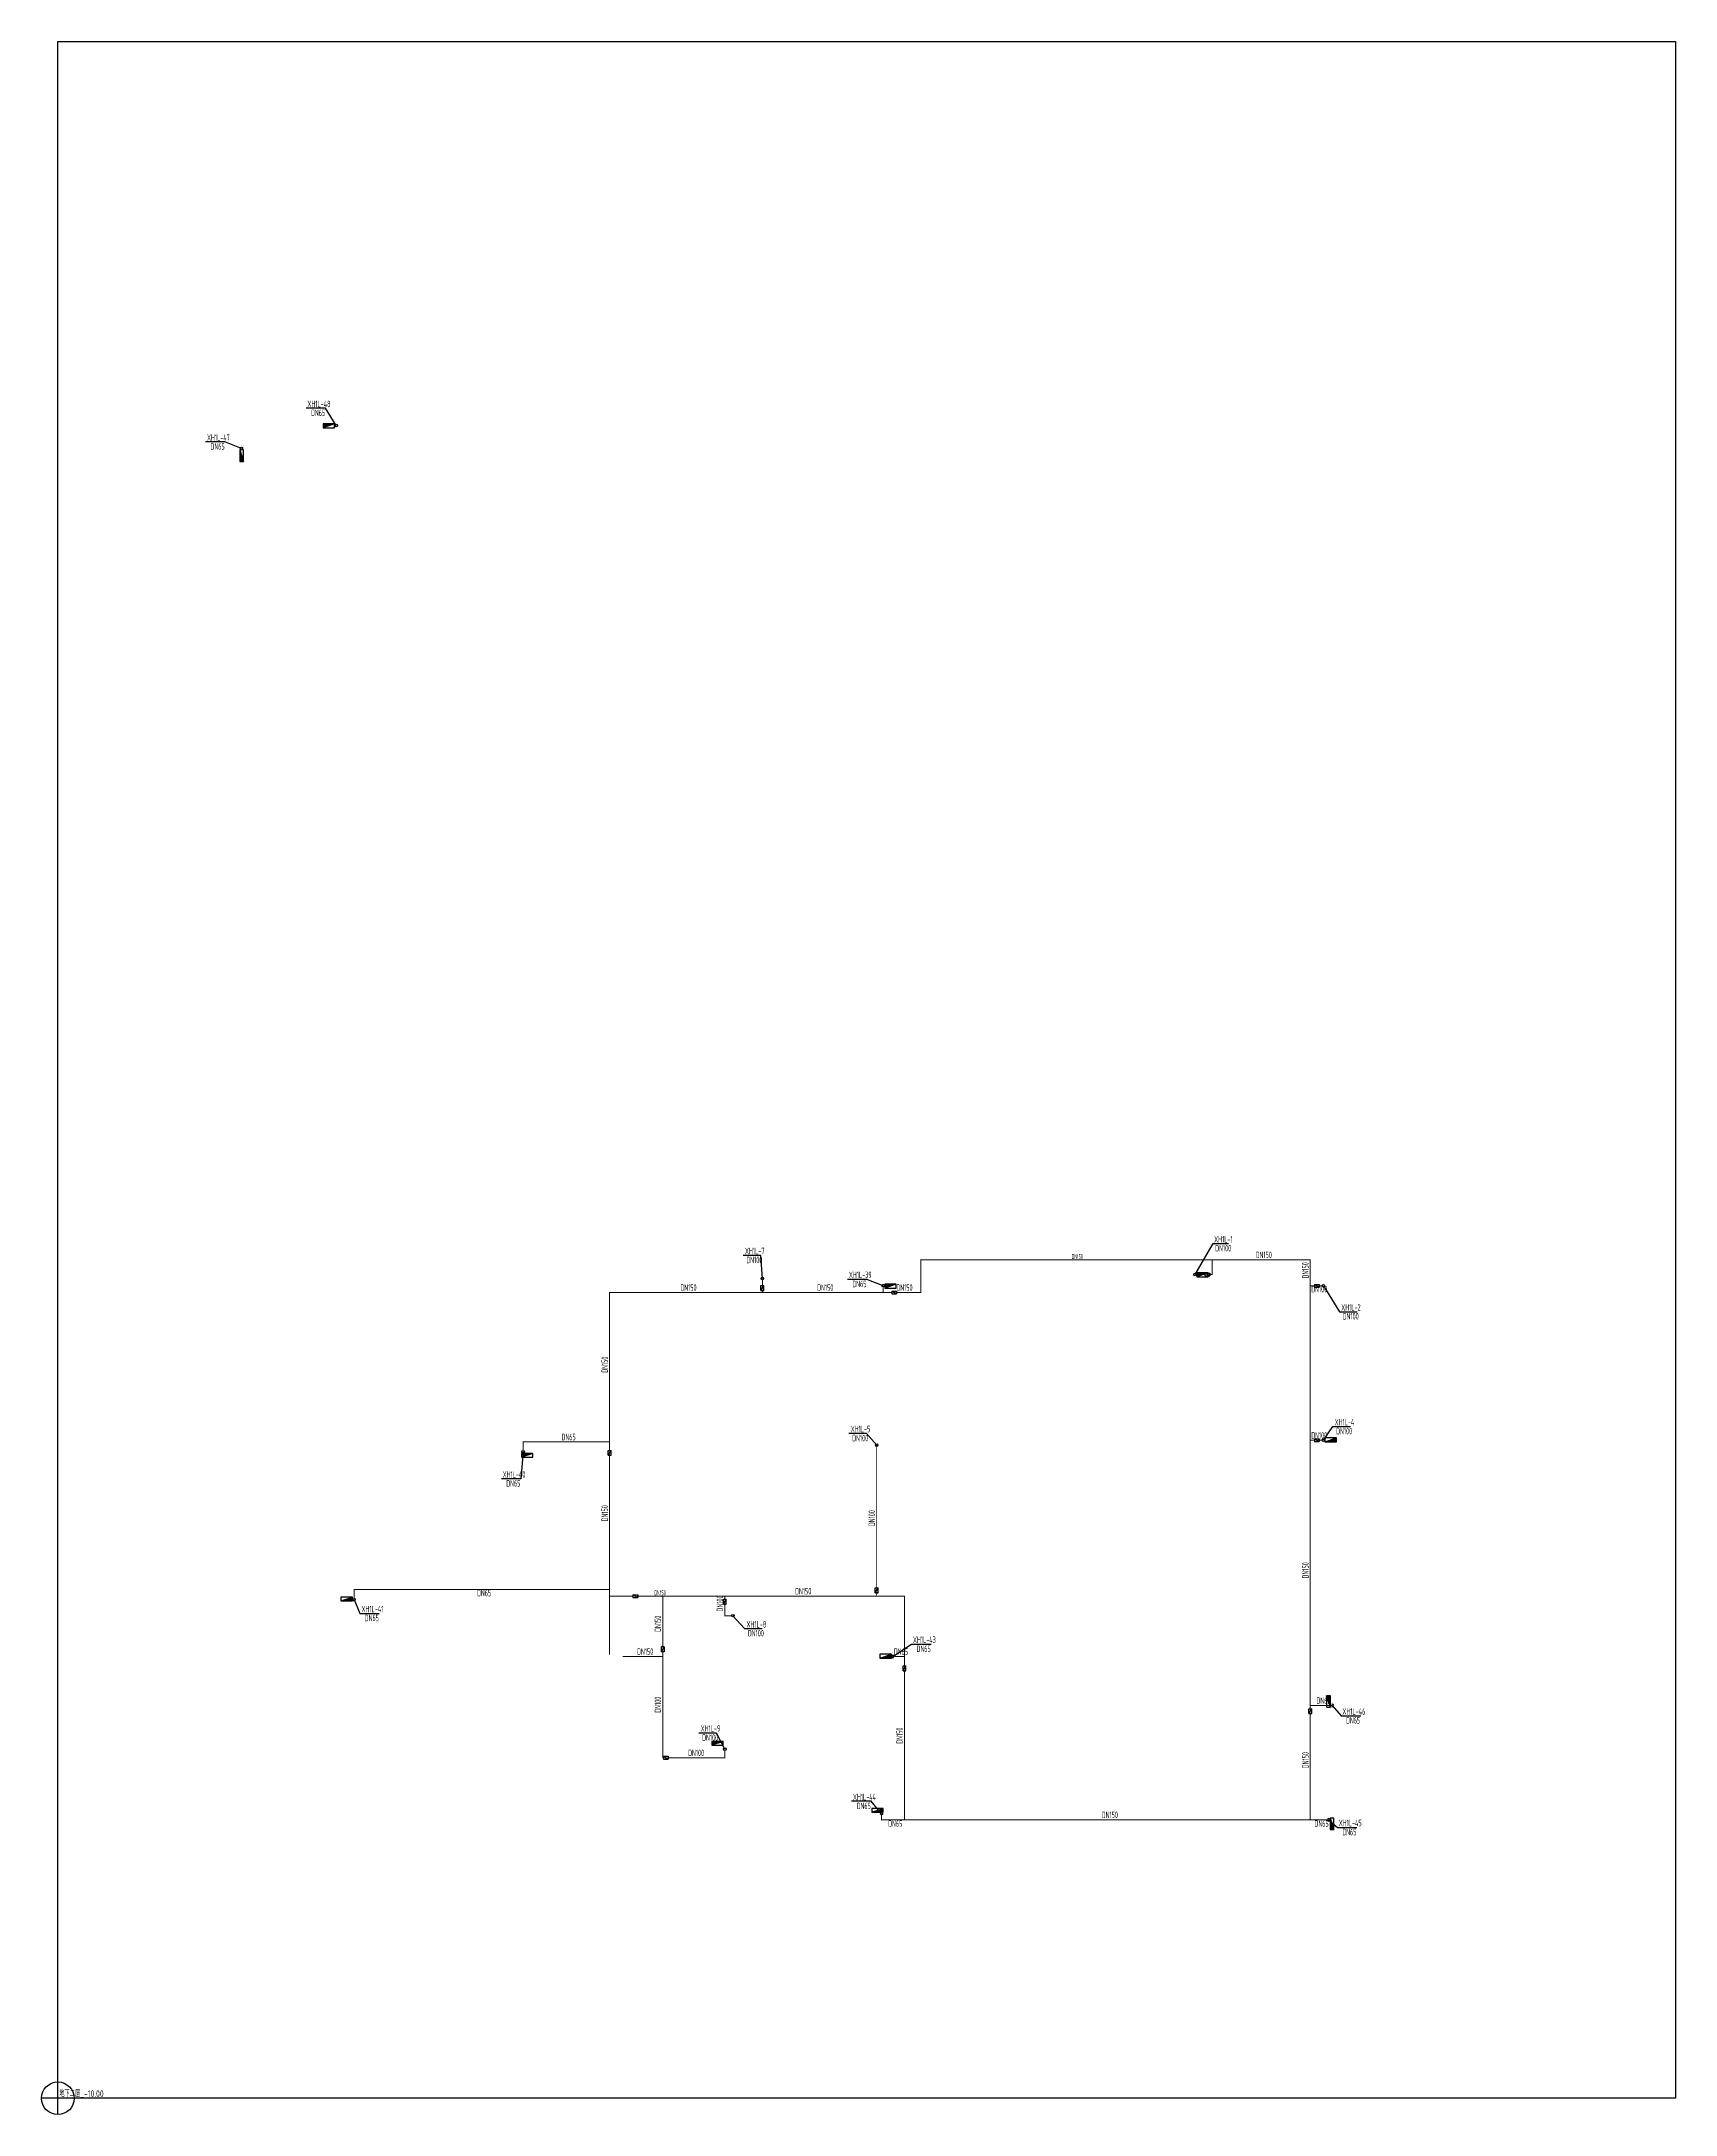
# Model space of a CAD drawing. Header units: millimetres. Extents: x 628394 to 728448, y -254879 to 810430.
# Drawn here: x 628394 to 728448, y -254879 to -127901 of the extents above; entities that cross this region are included whole.
import ezdxf

# ---------------------------------------------------------------- set-up
doc = ezdxf.new("R2010")
doc.units = ezdxf.units.MM
doc.header["$LTSCALE"] = 1000
doc.layers.get('0').update_dxf_attribs({"linetype": 'CONTINUOUS'})
for name, color, linetype in [('DIM_消防', 3, 'CONTINUOUS'), ('EQUIP_消火栓', 7, 'CONTINUOUS'), ('PIPE-消防', 1, 'CONTINUOUS'), ('S-J_配件', 31, 'CONTINUOUS'), ('TEXT_消防', 7, 'CONTINUOUS'), ('VALVE_消防', 7, 'CONTINUOUS'), ('VPIPE-消防', 1, 'CONTINUOUS')]:
    doc.layers.add(name, color=color, linetype=linetype)
doc.styles.add('_TWT_PIPEDN', font='GBENOR', dxfattribs={"width": 0.8, "height": 4, "bigfont": 'GBCBIG'})
doc.styles.add('_TWT_SERIAL', font='GBENOR', dxfattribs={"width": 0.8, "height": 4, "bigfont": 'GBCBIG'})
doc.styles.get("Standard").update_dxf_attribs({"font": 'GBENOR', "bigfont": 'GBCBIG'})

# ---------------------------------------------------------------- blocks, each defined once
blk = doc.blocks.new('$TwtSys$00000434')
for p, q in [((-0.5, 0.5), (-0.5, -0.5)), ((-0.5, -0.5), (0.5, 0.5)), ((0.5, 0.5), (-0.5, 0.5)), ((0.5, -0.5), (0.5, 0.5)), ((-0.5, -0.5), (0.5, -0.5))]:
    blk.add_line(p, q)
blk.add_solid([(0.5, -0.5), (0.5, 0.5), (-0.5, -0.5)])
blk = doc.blocks.new('$VALVE$00000316')
for p, q in [((-125, 72), (125, -72)), ((-125, 72), (-125, -72)), ((-125, 72), (125, 72)), ((125, 72), (125, -72)), ((-125, -72), (125, -72))]:
    blk.add_line(p, q)
at = {"const_width": 21.1}
blk.add_lwpolyline([(-11, 0, 1), (11, 0, 1)], format="xyb", close=True, dxfattribs=at)
for p in [(-125, 0), (125, 0)]:
    blk.add_point(p)
at = {"color": 7, "flags": 9}
for tag in ['XSIZE', 'YSIZE']:
    blk.add_attdef(tag, (0, 0), '', height=0.5, dxfattribs=at)
blk = doc.blocks.new('Floorbase')
for p, q in [((0, 0), (-1000, 0)), ((0, -1000), (0, 0))]:
    blk.add_line(p, q)
blk.add_circle((0, 0), 1000)
at = {"style": '_TWT_PIPEDN', "width": 0.8}
blk.add_attdef('Elevation', (92, 81), '', height=400, dxfattribs=at)

msp = doc.modelspace()

# ---------------------------------------------------------------- hatches: boundary and pattern name
at = {"layer": 'PIPE-消防'}
for points in [[(682233, -202524), (682233, -202494), (682203, -202494)], [(682233, -202524), (682203, -202524), (682203, -202494)], [(706083, -202524), (706113, -202524), (706113, -202494)], [(706083, -202524), (706083, -202494), (706113, -202494)], [(700083, -203424), (700113, -203424), (700113, -203454)], [(700083, -203424), (700083, -203454), (700113, -203454)], [(663183, -204524), (663153, -204524), (663153, -204494)], [(663183, -204524), (663183, -204494), (663153, -204494)], [(682233, -204524), (682263, -204524), (682263, -204554)], [(682233, -204524), (682233, -204554), (682263, -204554)], [(657883, -213684), (657853, -213684), (657853, -213654)], [(657883, -213684), (657883, -213654), (657853, -213654)], [(647533, -222724), (647503, -222724), (647503, -222694)], [(647533, -222724), (647533, -222694), (647503, -222694)], [(681233, -223124), (681263, -223124), (681263, -223094)], [(681233, -223124), (681233, -223094), (681263, -223094)], [(670233, -224324), (670233, -224354), (670203, -224354)], [(670233, -224324), (670203, -224324), (670203, -224354)], [(666433, -233024), (666433, -233054), (666403, -233054)], [(666433, -233024), (666403, -233024), (666403, -233054)], [(670233, -233024), (670263, -233024), (670263, -233054)], [(670233, -233024), (670233, -233054), (670263, -233054)], [(679833, -236824), (679803, -236824), (679803, -236854)], [(679833, -236824), (679833, -236854), (679803, -236854)]]:
    msp.add_hatch(color=256, dxfattribs=at).paths.add_polyline_path(points)

# ---------------------------------------------------------------- linework, layer by layer
at = {"layer": 'DIM_消防'}
for p, q in [((645782, -150365), (644600, -150365)), ((646433, -151424), (645782, -150365)), ((639630, -152423), (638447, -152423)), ((640633, -152824), (639630, -152423)), ((699033, -203424), (700128, -201533)), ((700128, -201533), (701077, -201533)), ((672435, -202252), (671356, -202252)), ((672533, -203674), (672435, -202252)), ((678930, -203723), (677747, -203723)), ((679933, -204124), (678930, -203723)), ((706883, -204124, -3000), (707871, -205706, -3000)), ((707871, -205706, -3000), (708951, -205706, -3000)), ((678916, -213164), (677837, -213164)), ((679533, -213874), (678916, -213164)), ((706883, -213574), (707471, -212735)), ((707471, -212735), (708551, -212735)), ((657883, -214284), (657736, -215935)), ((657736, -215935), (656553, -215935)), ((647533, -223324), (647890, -224181)), ((647890, -224181), (649072, -224181)), ((670733, -224324), (671450, -225117)), ((671450, -225117), (672530, -225117)), ((680533, -226824), (681674, -226072)), ((681674, -226072), (682868, -226072)), ((707433, -229824), (707967, -230452)), ((707967, -230452), (709169, -230452)), ((669731, -231510), (668651, -231510)), ((670233, -232499), (669731, -231510)), ((679202, -235693), (678000, -235693)), ((679833, -236464), (679202, -235693)), ((707193, -236824), (707740, -237295)), ((707740, -237295), (708942, -237295))]:
    msp.add_line(p, q, dxfattribs=at)
at = {"layer": 'PIPE-消防', "color": 31, "const_width": 60}
for points in [[(682233, -202524), (700083, -202524)], [(682233, -202524), (682233, -204524)], [(700083, -202524), (706083, -202524)], [(706083, -202524), (706083, -204124)], [(706083, -204124), (706083, -213574)], [(663183, -204524), (663183, -213684)], [(672533, -204524), (663183, -204524)], [(679933, -204524), (672533, -204524)], [(680457, -204524), (679933, -204524)], [(682233, -204524), (680757, -204524)], [(663183, -213684), (663183, -214196)], [(663183, -214496), (663183, -222724)], [(706083, -213574), (706083, -229824)], [(663183, -222724), (663183, -223124)], [(663183, -223124), (664608, -223124)], [(663183, -223124), (663183, -226702)], [(664907, -223124), (670233, -223124)], [(666433, -226237), (666433, -223124)], [(670233, -223309), (670233, -223124)], [(670233, -223124), (679533, -223124)], [(679533, -223124), (681233, -223124)], [(681233, -223124), (681233, -226824)], [(663983, -226824), (666433, -226824)], [(666433, -226824), (666433, -226537)], [(681233, -226824), (681233, -227396)], [(681233, -227696), (681233, -236824)], [(706083, -229824), (706083, -230024)], [(706083, -230324), (706083, -236824)], [(681233, -236824), (706083, -236824)]]:
    msp.add_lwpolyline(points, dxfattribs=at)
at = {"layer": 'PIPE-消防', "color": 200, "const_width": 60}
for points in [[(700083, -203424), (700083, -202524)], [(672533, -203754), (672533, -204109)], [(672533, -204409), (672533, -204524)], [(699113, -203424), (699634, -203424)], [(699934, -203424), (700083, -203424)], [(706333, -204124), (706083, -204124)], [(706803, -204124), (706632, -204124)], [(679533, -213954), (679533, -222615)], [(706333, -213574), (706083, -213574)], [(706803, -213574), (706632, -213574)], [(679533, -222915), (679533, -223124)], [(670233, -224324), (670233, -223609)], [(670653, -224324), (670233, -224324)], [(666433, -233024), (666433, -226824)], [(666474, -233024), (666433, -233024)], [(670233, -233024), (666774, -233024)], [(670233, -232579), (670233, -233024)]]:
    msp.add_lwpolyline(points, dxfattribs=at)
at = {"layer": 'PIPE-消防', "color": 130, "const_width": 60}
for points in [[(679933, -204124), (679933, -204524)], [(657883, -214204), (657883, -213684)], [(657883, -213684), (663183, -213684)], [(647533, -223324), (647533, -222724)], [(647533, -222724), (663183, -222724)], [(681233, -226824), (680533, -226824)], [(707433, -229824), (706083, -229824)], [(679833, -236464), (679833, -236824)], [(679833, -236824), (681233, -236824)], [(707193, -236824), (706083, -236824)]]:
    msp.add_lwpolyline(points, dxfattribs=at)
at = {"layer": 'S-J_配件'}
msp.add_lwpolyline([(629394, -127901), (728448, -127901), (728448, -253879), (629394, -253879)], close=True, dxfattribs=at)
at = {"layer": 'VPIPE-消防'}
for centre in [(646433, -151424), (640633, -152824), (672533, -203674), (699033, -203424), (699033, -203424), (706883, -204124), (657883, -214284), (657883, -214284), (679533, -213874), (679533, -213874), (706883, -213574), (706883, -213574), (670733, -224324), (670233, -232499), (670233, -232499)]:
    msp.add_circle(centre, 80, dxfattribs=at)
for centre, start, end in [((679933, -204124), 315, 225), ((647533, -223324), 135, 45), ((680533, -226824), 45, 315), ((707433, -229824), 225, 135), ((679833, -236464), 315, 225), ((707193, -236824), 225, 135)]:
    msp.add_arc(centre, 80, start, end, dxfattribs=at)

# ---------------------------------------------------------------- block references
at = {"layer": 'EQUIP_消火栓', "xscale": 700, "yscale": 240, "zscale": 700}
for p, rotation in [((645983, -151444), 180), ((640653, -153274), 270), ((680383, -204144), 180), ((699483, -203444), 180), ((658133, -214504), 180), ((647083, -223304), 359.9999999999999), ((680083, -226804), 359.9999999999999), ((707203, -229574), 89.99999999999991), ((669783, -232144), 179.9999999999999), ((679583, -236244), 359.9999999999999), ((707413, -237074), 269.9999999999999)]:
    msp.add_blockref('$TwtSys$00000434', p, dxfattribs=dict(at, rotation=rotation))
msp.add_blockref('$TwtSys$00000434', (707333, -213554), dxfattribs=at)
at = {"layer": 'S-J_配件'}
msp.add_blockref('Floorbase', (629394, -253879), dxfattribs=at).add_auto_attribs({'Elevation': '地下二层_-10.00'})
at = {"layer": 'VALVE_消防', "zscale": 1.2}
for p, xscale, yscale, rotation in [((672533, -204259), -1.2, -1.2, 270), ((699784, -203424), 1.2, 1.2, 2.56433836652648e-08), ((706483, -204124), -1.2, -1.2, 180), ((680607, -204524), -1.2, -1.2, 180), ((663183, -214346), -1.2, -1.2, 270), ((706483, -213574), -1.2, -1.2, 180), ((664758, -223124), -1.2, -1.2, 180), ((670233, -223459), 1.2, 1.2, 90), ((679533, -222765), -1.2, -1.2, 270), ((666433, -226387), -1.2, -1.2, 90), ((681233, -227546), -1.2, -1.2, 270), ((706083, -230174), -1.2, -1.2, 270), ((666624, -233024), -1.2, -1.2, 180)]:
    msp.add_blockref('$VALVE$00000316', p, dxfattribs=dict(at, xscale=xscale, yscale=yscale, rotation=rotation))

# ---------------------------------------------------------------- texts
at = {"layer": 'DIM_消防', "color": 7, "style": '_TWT_SERIAL', "width": 0.64}
for s, p in [('XH1L-48', (644679, -150302)), ('DN65', (644899, -150845)), ('XH1L-47', (638527, -152360)), ('DN65', (638746, -152903)), ('XH1L-7', (671469, -202188)), ('XH1L-1', (700197, -201469)), ('DN100', (700261, -202013)), ('DN100', (671554, -202732)), ('XH1L-39', (677830, -203644)), ('DN65', (678046, -204203)), ('XH1L-2', (707978, -205643, -3000)), ('DN100', (708070, -206186, -3000)), ('XH1L-5', (677945, -213087)), ('DN100', (678035, -213644)), ('XH1L-4', (707574, -212671)), ('DN100', (707670, -213215)), ('XH1L-40', (656632, -215872)), ('DN65', (656852, -216415)), ('XH1L-41', (647990, -224118)), ('DN65', (648189, -224661)), ('XH1L-8', (671563, -225054)), ('DN100', (671649, -225597)), ('XH1L-43', (681754, -225995)), ('DN65', (681978, -226552)), ('XH1L-9', (668756, -231431)), ('XH1L-46', (708051, -230388)), ('DN65', (708276, -230932)), ('DN100', (668849, -231990)), ('XH1L-44', (678078, -235630)), ('DN65', (678309, -236173)), ('XH1L-45', (707824, -237218)), ('DN65', (708048, -237775))]:
    msp.add_text(s, height=400, dxfattribs=at).set_placement(p)
at = {"layer": 'TEXT_消防', "width": 0.6}
for p in [(691472, -202474), (665925, -223074)]:
    msp.add_text('DN150', height=300, dxfattribs=at).set_placement(p)
at = {"layer": 'TEXT_消防', "style": '_TWT_PIPEDN', "width": 0.64}
for s, p in [('DN150', (702741, -202424)), ('DN150', (667516, -204424)), ('DN150', (675891, -204424)), ('DN150', (680741, -204424)), ('DN100', (706141, -204526)), ('DN65', (660240, -213584)), ('DN100', (706141, -213474)), ('DN65', (655065, -223134)), ('DN150', (674541, -223024)), ('DN150', (664866, -226724)), ('DN65', (680590, -226724)), ('DN65', (706465, -229724)), ('DN100', (667991, -232924)), ('DN65', (680240, -237256)), ('DN150', (693316, -236724)), ('DN65', (706345, -237259))]:
    msp.add_text(s, height=400, dxfattribs=at).set_placement(p)
for s, p in [('DN150', (705983, -203665)), ('DN150', (663083, -209445)), ('DN150', (663083, -218545)), ('DN100', (679433, -218840)), ('DN150', (705983, -222040)), ('DN100', (670133, -224065)), ('DN150', (666333, -225315)), ('DN100', (666333, -230265)), ('DN150', (681133, -232165)), ('DN150', (705983, -233665))]:
    msp.add_text(s, height=400, rotation=90, dxfattribs=at).set_placement(p)

doc.saveas('drawing.dxf')
